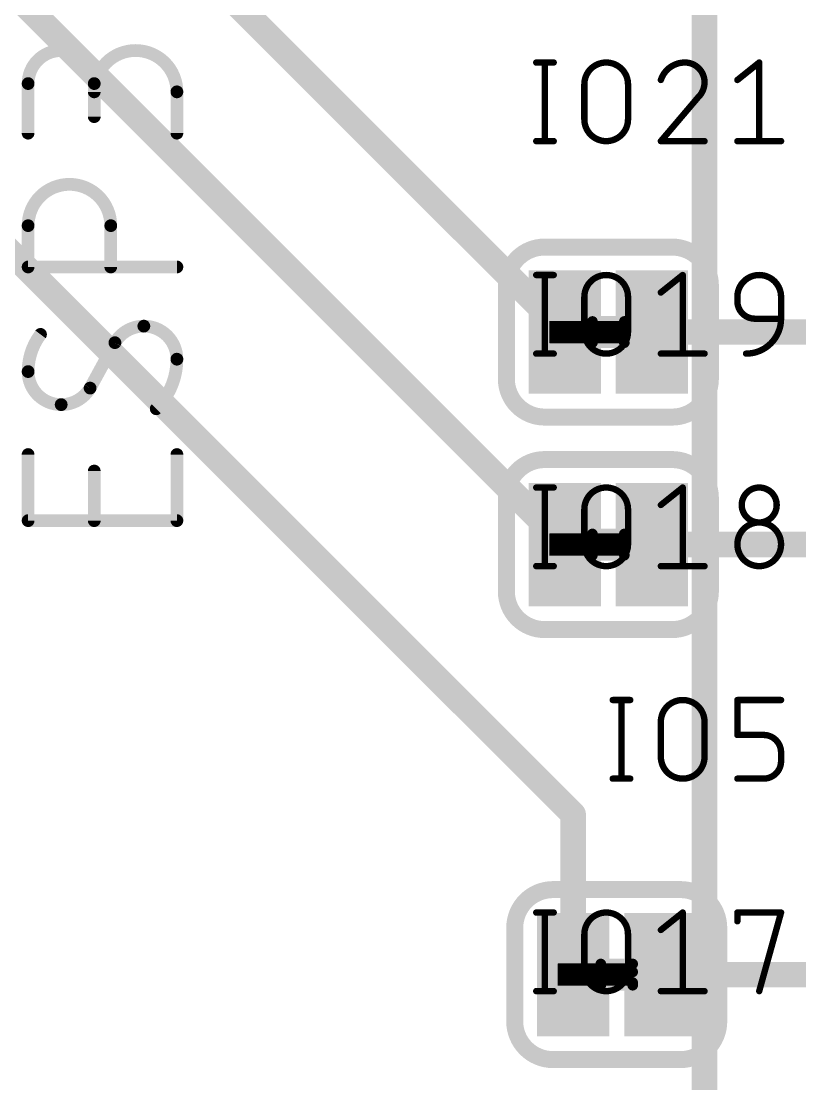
# Model space of a CAD drawing. Extents: x -13 to 157, y -166 to 8.
# Drawn here: x 113.55 to 122.86, y -36.13 to -23.43 of the extents above; entities that cross this region are included whole.
import ezdxf

# ---------------------------------------------------------------- set-up
doc = ezdxf.new("R2010")
doc.units = 0
for name, color, linetype in [('1', 12, 'CONTINUOUS'), ('16', 132, 'CONTINUOUS'), ('21', 253, 'CONTINUOUS'), ('22', 253, 'CONTINUOUS'), ('24', 53, 'CONTINUOUS'), ('30', 253, 'CONTINUOUS')]:
    doc.layers.add(name, color=color, linetype=linetype)

# ---------------------------------------------------------------- blocks, each defined once
blk = doc.blocks.new('RECT')
blk.add_solid([(-0.5, -0.5), (0.5, -0.5), (-0.5, 0.5), (0.5, 0.5)])

msp = doc.modelspace()

# ---------------------------------------------------------------- linework, layer by layer
at = {"layer": '1', "const_width": 0.3048}
msp.add_lwpolyline([(121.718, -19.7602), (121.718, -61.182)], dxfattribs=at)
at = {"layer": '16'}
for points, const_width in [([(120.0493, -27.1498), (103.7177, -10.8182)], 0.3048), ([(120.0493, -29.6898), (101.7873, -11.4278)], 0.3048), ([(120.1493, -32.9155), (100.2011, -12.9672)], 0.3048), ([(120.7542, -27.0228), (119.8715, -27.0228)], 0.0127), ([(119.8715, -27.0228), (119.8715, -27.2768)], 0.0127), ([(119.8715, -27.0256), (120.7542, -27.0256)], 0.0127), ([(119.8715, -27.0383), (120.7542, -27.0383)], 0.0127), ([(119.8715, -27.051), (120.7542, -27.051)], 0.0127), ([(120.7542, -27.2768), (120.7542, -27.0228)], 0.0127), ([(121.0907, -27.1498), (125.0314, -27.1498)], 0.3048), ([(119.8715, -27.0637), (120.7542, -27.0637)], 0.0127), ([(119.8715, -27.0764), (120.7542, -27.0764)], 0.0127), ([(119.8715, -27.0891), (120.7542, -27.0891)], 0.0127), ([(119.8715, -27.1018), (120.7542, -27.1018)], 0.0127), ([(119.8715, -27.1145), (120.7542, -27.1145)], 0.0127), ([(119.8715, -27.1272), (120.7542, -27.1272)], 0.0127), ([(119.8715, -27.1399), (120.7542, -27.1399)], 0.0127), ([(119.8715, -27.1526), (120.7542, -27.1526)], 0.0127), ([(119.8715, -27.1653), (120.7542, -27.1653)], 0.0127), ([(119.8715, -27.178), (120.7542, -27.178)], 0.0127), ([(119.8715, -27.1907), (120.7542, -27.1907)], 0.0127), ([(119.8715, -27.2034), (120.7542, -27.2034)], 0.0127), ([(119.8715, -27.2161), (120.7542, -27.2161)], 0.0127), ([(119.8715, -27.2288), (120.7542, -27.2288)], 0.0127), ([(119.8715, -27.2415), (120.7542, -27.2415)], 0.0127), ([(119.8715, -27.2542), (120.7542, -27.2542)], 0.0127), ([(119.8715, -27.2669), (120.7542, -27.2669)], 0.0127), ([(119.8715, -27.2768), (120.7542, -27.2768)], 0.0127), ([(120.7542, -29.5628), (119.8715, -29.5628)], 0.0127), ([(119.8715, -29.5628), (119.8715, -29.8168)], 0.0127), ([(119.8715, -29.5656), (120.7542, -29.5656)], 0.0127), ([(119.8715, -29.5783), (120.7542, -29.5783)], 0.0127), ([(119.8715, -29.591), (120.7542, -29.591)], 0.0127), ([(120.7542, -29.8168), (120.7542, -29.5628)], 0.0127), ([(121.0907, -29.6898), (125.0314, -29.6898)], 0.3048), ([(119.8715, -29.6037), (120.7542, -29.6037)], 0.0127), ([(119.8715, -29.6164), (120.7542, -29.6164)], 0.0127), ([(119.8715, -29.6291), (120.7542, -29.6291)], 0.0127), ([(119.8715, -29.6418), (120.7542, -29.6418)], 0.0127), ([(119.8715, -29.6545), (120.7542, -29.6545)], 0.0127), ([(119.8715, -29.6672), (120.7542, -29.6672)], 0.0127), ([(119.8715, -29.6799), (120.7542, -29.6799)], 0.0127), ([(119.8715, -29.6926), (120.7542, -29.6926)], 0.0127), ([(119.8715, -29.7053), (120.7542, -29.7053)], 0.0127), ([(119.8715, -29.718), (120.7542, -29.718)], 0.0127), ([(119.8715, -29.7307), (120.7542, -29.7307)], 0.0127), ([(119.8715, -29.7434), (120.7542, -29.7434)], 0.0127), ([(119.8715, -29.7561), (120.7542, -29.7561)], 0.0127), ([(119.8715, -29.7688), (120.7542, -29.7688)], 0.0127), ([(119.8715, -29.7815), (120.7542, -29.7815)], 0.0127), ([(119.8715, -29.7942), (120.7542, -29.7942)], 0.0127), ([(119.8715, -29.8069), (120.7542, -29.8069)], 0.0127), ([(119.8715, -29.8168), (120.7542, -29.8168)], 0.0127), ([(120.1493, -34.8298), (120.1493, -32.9155)], 0.3048), ([(120.8542, -34.7028), (119.9715, -34.7028)], 0.0127), ([(119.9715, -34.7028), (119.9715, -34.9568)], 0.0127), ([(119.9715, -34.7091), (120.8542, -34.7091)], 0.0127), ([(119.9715, -34.7218), (120.8542, -34.7218)], 0.0127), ([(119.9715, -34.7345), (120.8542, -34.7345)], 0.0127), ([(119.9715, -34.7472), (120.8542, -34.7472)], 0.0127), ([(119.9715, -34.7599), (120.8542, -34.7599)], 0.0127), ([(119.9715, -34.7726), (120.8542, -34.7726)], 0.0127), ([(119.9715, -34.7853), (120.8542, -34.7853)], 0.0127), ([(119.9715, -34.798), (120.8542, -34.798)], 0.0127), ([(120.8542, -34.9568), (120.8542, -34.7028)], 0.0127), ([(121.1907, -34.8298), (124.8916, -34.8298)], 0.3048), ([(119.9715, -34.8107), (120.8542, -34.8107)], 0.0127), ([(119.9715, -34.8234), (120.8542, -34.8234)], 0.0127), ([(119.9715, -34.8361), (120.8542, -34.8361)], 0.0127), ([(119.9715, -34.8488), (120.8542, -34.8488)], 0.0127), ([(119.9715, -34.8615), (120.8542, -34.8615)], 0.0127), ([(119.9715, -34.8742), (120.8542, -34.8742)], 0.0127), ([(119.9715, -34.8869), (120.8542, -34.8869)], 0.0127), ([(119.9715, -34.8996), (120.8542, -34.8996)], 0.0127), ([(119.9715, -34.9123), (120.8542, -34.9123)], 0.0127), ([(119.9715, -34.925), (120.8542, -34.925)], 0.0127), ([(119.9715, -34.9377), (120.8542, -34.9377)], 0.0127), ([(119.9715, -34.9504), (120.8542, -34.9504)], 0.0127), ([(119.9715, -34.9568), (120.8542, -34.9568)], 0.0127)]:
    msp.add_lwpolyline(points, dxfattribs=dict(at, const_width=const_width))
for points, const_width in [([(119.8715, -27.0196, 1), (119.8715, -27.026)], 0.0064), ([(119.8747, -27.0228, 1), (119.8683, -27.0228)], 0.0064), ([(119.8715, -27.0224, 1), (119.8715, -27.0288)], 0.0064), ([(119.8715, -27.0351, 1), (119.8715, -27.0415)], 0.0064), ([(119.8715, -27.0478, 1), (119.8715, -27.0542)], 0.0064), ([(119.9954, -27.2037, 1), (120.1032, -27.0959)], 0.1524), ([(120.7573, -27.0228, 1), (120.751, -27.0228)], 0.0064), ([(120.7542, -27.026, 1), (120.7542, -27.0196)], 0.0064), ([(120.7542, -27.0288, 1), (120.7542, -27.0224)], 0.0064), ([(120.7542, -27.0415, 1), (120.7542, -27.0351)], 0.0064), ([(120.7542, -27.0542, 1), (120.7542, -27.0478)], 0.0064), ([(121.0907, -27.0736, 1), (121.0907, -27.226)], 0.1524), ([(119.8715, -27.0605, 1), (119.8715, -27.0669)], 0.0064), ([(119.8715, -27.0732, 1), (119.8715, -27.0796)], 0.0064), ([(119.8715, -27.0859, 1), (119.8715, -27.0923)], 0.0064), ([(119.8715, -27.0986, 1), (119.8715, -27.105)], 0.0064), ([(119.8715, -27.1113, 1), (119.8715, -27.1177)], 0.0064), ([(119.8715, -27.124, 1), (119.8715, -27.1304)], 0.0064), ([(119.8715, -27.1367, 1), (119.8715, -27.1431)], 0.0064), ([(119.8715, -27.1494, 1), (119.8715, -27.1558)], 0.0064), ([(119.8715, -27.1621, 1), (119.8715, -27.1685)], 0.0064), ([(119.8715, -27.1748, 1), (119.8715, -27.1812)], 0.0064), ([(120.7542, -27.0669, 1), (120.7542, -27.0605)], 0.0064), ([(120.7542, -27.0796, 1), (120.7542, -27.0732)], 0.0064), ([(120.7542, -27.0923, 1), (120.7542, -27.0859)], 0.0064), ([(120.7542, -27.105, 1), (120.7542, -27.0986)], 0.0064), ([(120.7542, -27.1177, 1), (120.7542, -27.1113)], 0.0064), ([(120.7542, -27.1304, 1), (120.7542, -27.124)], 0.0064), ([(120.7542, -27.1431, 1), (120.7542, -27.1367)], 0.0064), ([(120.7542, -27.1558, 1), (120.7542, -27.1494)], 0.0064), ([(120.7542, -27.1685, 1), (120.7542, -27.1621)], 0.0064), ([(120.7542, -27.1812, 1), (120.7542, -27.1748)], 0.0064), ([(119.8715, -27.1875, 1), (119.8715, -27.1939)], 0.0064), ([(119.8715, -27.2002, 1), (119.8715, -27.2066)], 0.0064), ([(119.8715, -27.2129, 1), (119.8715, -27.2193)], 0.0064), ([(119.8715, -27.2256, 1), (119.8715, -27.232)], 0.0064), ([(119.8715, -27.2383, 1), (119.8715, -27.2447)], 0.0064), ([(119.8715, -27.251, 1), (119.8715, -27.2574)], 0.0064), ([(119.8715, -27.2637, 1), (119.8715, -27.2701)], 0.0064), ([(119.8715, -27.2736, 1), (119.8715, -27.28)], 0.0064), ([(119.8683, -27.2768, 1), (119.8747, -27.2768)], 0.0064), ([(120.751, -27.2768, 1), (120.7573, -27.2768)], 0.0064), ([(120.7542, -27.1939, 1), (120.7542, -27.1875)], 0.0064), ([(120.7542, -27.2066, 1), (120.7542, -27.2002)], 0.0064), ([(120.7542, -27.2193, 1), (120.7542, -27.2129)], 0.0064), ([(120.7542, -27.232, 1), (120.7542, -27.2256)], 0.0064), ([(120.7542, -27.2447, 1), (120.7542, -27.2383)], 0.0064), ([(120.7542, -27.2574, 1), (120.7542, -27.251)], 0.0064), ([(120.7542, -27.2701, 1), (120.7542, -27.2637)], 0.0064), ([(120.7542, -27.28, 1), (120.7542, -27.2736)], 0.0064), ([(119.8715, -29.5596, 1), (119.8715, -29.566)], 0.0064), ([(119.8747, -29.5628, 1), (119.8683, -29.5628)], 0.0064), ([(119.8715, -29.5624, 1), (119.8715, -29.5688)], 0.0064), ([(119.8715, -29.5751, 1), (119.8715, -29.5815)], 0.0064), ([(119.8715, -29.5878, 1), (119.8715, -29.5942)], 0.0064), ([(119.9954, -29.7437, 1), (120.1032, -29.6359)], 0.1524), ([(120.7573, -29.5628, 1), (120.751, -29.5628)], 0.0064), ([(120.7542, -29.566, 1), (120.7542, -29.5596)], 0.0064), ([(120.7542, -29.5688, 1), (120.7542, -29.5624)], 0.0064), ([(120.7542, -29.5815, 1), (120.7542, -29.5751)], 0.0064), ([(120.7542, -29.5942, 1), (120.7542, -29.5878)], 0.0064), ([(121.0907, -29.6136, 1), (121.0907, -29.766)], 0.1524), ([(119.8715, -29.6005, 1), (119.8715, -29.6069)], 0.0064), ([(119.8715, -29.6132, 1), (119.8715, -29.6196)], 0.0064), ([(119.8715, -29.6259, 1), (119.8715, -29.6323)], 0.0064), ([(119.8715, -29.6386, 1), (119.8715, -29.645)], 0.0064), ([(119.8715, -29.6513, 1), (119.8715, -29.6577)], 0.0064), ([(119.8715, -29.664, 1), (119.8715, -29.6704)], 0.0064), ([(119.8715, -29.6767, 1), (119.8715, -29.6831)], 0.0064), ([(119.8715, -29.6894, 1), (119.8715, -29.6958)], 0.0064), ([(119.8715, -29.7021, 1), (119.8715, -29.7085)], 0.0064), ([(119.8715, -29.7148, 1), (119.8715, -29.7212)], 0.0064), ([(120.7542, -29.6069, 1), (120.7542, -29.6005)], 0.0064), ([(120.7542, -29.6196, 1), (120.7542, -29.6132)], 0.0064), ([(120.7542, -29.6323, 1), (120.7542, -29.6259)], 0.0064), ([(120.7542, -29.645, 1), (120.7542, -29.6386)], 0.0064), ([(120.7542, -29.6577, 1), (120.7542, -29.6513)], 0.0064), ([(120.7542, -29.6704, 1), (120.7542, -29.664)], 0.0064), ([(120.7542, -29.6831, 1), (120.7542, -29.6767)], 0.0064), ([(120.7542, -29.6958, 1), (120.7542, -29.6894)], 0.0064), ([(120.7542, -29.7085, 1), (120.7542, -29.7021)], 0.0064), ([(120.7542, -29.7212, 1), (120.7542, -29.7148)], 0.0064), ([(119.8715, -29.7275, 1), (119.8715, -29.7339)], 0.0064), ([(119.8715, -29.7402, 1), (119.8715, -29.7466)], 0.0064), ([(119.8715, -29.7529, 1), (119.8715, -29.7593)], 0.0064), ([(119.8715, -29.7656, 1), (119.8715, -29.772)], 0.0064), ([(119.8715, -29.7783, 1), (119.8715, -29.7847)], 0.0064), ([(119.8715, -29.791, 1), (119.8715, -29.7974)], 0.0064), ([(119.8715, -29.8037, 1), (119.8715, -29.8101)], 0.0064), ([(119.8715, -29.8136, 1), (119.8715, -29.82)], 0.0064), ([(119.8683, -29.8168, 1), (119.8747, -29.8168)], 0.0064), ([(120.751, -29.8168, 1), (120.7573, -29.8168)], 0.0064), ([(120.7542, -29.7339, 1), (120.7542, -29.7275)], 0.0064), ([(120.7542, -29.7466, 1), (120.7542, -29.7402)], 0.0064), ([(120.7542, -29.7593, 1), (120.7542, -29.7529)], 0.0064), ([(120.7542, -29.772, 1), (120.7542, -29.7656)], 0.0064), ([(120.7542, -29.7847, 1), (120.7542, -29.7783)], 0.0064), ([(120.7542, -29.7974, 1), (120.7542, -29.791)], 0.0064), ([(120.7542, -29.8101, 1), (120.7542, -29.8037)], 0.0064), ([(120.7542, -29.82, 1), (120.7542, -29.8136)], 0.0064), ([(120.2255, -32.9155, 1), (120.0731, -32.9155)], 0.1524), ([(120.0954, -32.9694, 1), (120.2032, -32.8616)], 0.1524), ([(119.9715, -34.6996, 1), (119.9715, -34.706)], 0.0064), ([(119.9747, -34.7028, 1), (119.9683, -34.7028)], 0.0064), ([(119.9715, -34.7059, 1), (119.9715, -34.7123)], 0.0064), ([(119.9715, -34.7186, 1), (119.9715, -34.725)], 0.0064), ([(119.9715, -34.7313, 1), (119.9715, -34.7377)], 0.0064), ([(119.9715, -34.744, 1), (119.9715, -34.7504)], 0.0064), ([(119.9715, -34.7567, 1), (119.9715, -34.7631)], 0.0064), ([(119.9715, -34.7694, 1), (119.9715, -34.7758)], 0.0064), ([(119.9715, -34.7821, 1), (119.9715, -34.7885)], 0.0064), ([(119.9715, -34.7948, 1), (119.9715, -34.8012)], 0.0064), ([(120.0731, -34.8298, 1), (120.2255, -34.8298)], 0.1524), ([(120.8573, -34.7028, 1), (120.851, -34.7028)], 0.0064), ([(120.8542, -34.706, 1), (120.8542, -34.6996)], 0.0064), ([(120.8542, -34.7123, 1), (120.8542, -34.7059)], 0.0064), ([(120.8542, -34.725, 1), (120.8542, -34.7186)], 0.0064), ([(120.8542, -34.7377, 1), (120.8542, -34.7313)], 0.0064), ([(120.8542, -34.7504, 1), (120.8542, -34.744)], 0.0064), ([(120.8542, -34.7631, 1), (120.8542, -34.7567)], 0.0064), ([(120.8542, -34.7758, 1), (120.8542, -34.7694)], 0.0064), ([(120.8542, -34.7885, 1), (120.8542, -34.7821)], 0.0064), ([(120.8542, -34.8012, 1), (120.8542, -34.7948)], 0.0064), ([(121.1907, -34.7536, 1), (121.1907, -34.906)], 0.1524), ([(119.9715, -34.8075, 1), (119.9715, -34.8139)], 0.0064), ([(119.9715, -34.8202, 1), (119.9715, -34.8266)], 0.0064), ([(119.9715, -34.8329, 1), (119.9715, -34.8393)], 0.0064), ([(119.9715, -34.8456, 1), (119.9715, -34.852)], 0.0064), ([(119.9715, -34.8583, 1), (119.9715, -34.8647)], 0.0064), ([(119.9715, -34.871, 1), (119.9715, -34.8774)], 0.0064), ([(119.9715, -34.8837, 1), (119.9715, -34.8901)], 0.0064), ([(119.9715, -34.8964, 1), (119.9715, -34.9028)], 0.0064), ([(119.9715, -34.9091, 1), (119.9715, -34.9155)], 0.0064), ([(119.9715, -34.9218, 1), (119.9715, -34.9282)], 0.0064), ([(120.8542, -34.8139, 1), (120.8542, -34.8075)], 0.0064), ([(120.8542, -34.8266, 1), (120.8542, -34.8202)], 0.0064), ([(120.8542, -34.8393, 1), (120.8542, -34.8329)], 0.0064), ([(120.8542, -34.852, 1), (120.8542, -34.8456)], 0.0064), ([(120.8542, -34.8647, 1), (120.8542, -34.8583)], 0.0064), ([(120.8542, -34.8774, 1), (120.8542, -34.871)], 0.0064), ([(120.8542, -34.8901, 1), (120.8542, -34.8837)], 0.0064), ([(120.8542, -34.9028, 1), (120.8542, -34.8964)], 0.0064), ([(120.8542, -34.9155, 1), (120.8542, -34.9091)], 0.0064), ([(120.8542, -34.9282, 1), (120.8542, -34.9218)], 0.0064), ([(119.9715, -34.9345, 1), (119.9715, -34.9409)], 0.0064), ([(119.9715, -34.9472, 1), (119.9715, -34.9536)], 0.0064), ([(119.9715, -34.9536, 1), (119.9715, -34.96)], 0.0064), ([(119.9683, -34.9568, 1), (119.9747, -34.9568)], 0.0064), ([(120.851, -34.9568, 1), (120.8573, -34.9568)], 0.0064), ([(120.8542, -34.9409, 1), (120.8542, -34.9345)], 0.0064), ([(120.8542, -34.9536, 1), (120.8542, -34.9472)], 0.0064), ([(120.8542, -34.96, 1), (120.8542, -34.9536)], 0.0064)]:
    msp.add_lwpolyline(points, format="xyb", dxfattribs=dict(at, const_width=const_width))
at = {"layer": '21'}
for points, const_width in [([(114.426, -24.1795, 1), (113.6358, -24.1795)], 0.1524), ([(115.4138, -24.2783, 1), (114.426, -24.2783)], 0.1524), ([(119.7079, -23.9087, 1), (119.7079, -23.9468)], 0.0381), ([(119.8314, -23.9277, 1), (119.7933, -23.9277)], 0.0381), ([(119.9168, -23.9468, 1), (119.9168, -23.9087)], 0.0381), ([(120.8049, -24.1888, 1), (120.2828, -24.1888)], 0.0762), ([(121.4844, -23.9277, 0.3252), (121.1972, -24.1366)], 0.0762), ([(121.7193, -24.1627, 0.4142), (121.4844, -23.9277)], 0.0762), ([(121.4844, -23.9087, 1), (121.4844, -23.9468)], 0.0381), ([(121.4844, -23.9468, 1), (121.4844, -23.9087)], 0.0381), ([(122.3917, -23.9277, 1), (122.3536, -23.9277)], 0.0381), ([(122.3845, -23.9426, 1), (122.3607, -23.9129)], 0.0381), ([(113.6739, -24.1795, 1), (113.5977, -24.1795)], 0.0762), ([(114.4641, -24.1795, 1), (114.3879, -24.1795)], 0.0762), ([(121.1791, -24.1307, 1), (121.2153, -24.1425)], 0.0381), ([(121.641, -24.3454, 0.2053), (121.7193, -24.1627)], 0.0762), ([(121.7384, -24.1627, 1), (121.7003, -24.1627)], 0.0381), ([(122.0997, -24.1217, 1), (122.1235, -24.1515)], 0.0381), ([(113.5977, -24.1795, 1), (113.6739, -24.1795)], 0.0762), ([(114.3879, -24.1795, 1), (114.4641, -24.1795)], 0.0762), ([(114.3879, -24.2783, 1), (114.4641, -24.2783)], 0.0762), ([(115.4519, -24.2783, 1), (115.3757, -24.2783)], 0.0762), ([(115.3757, -24.2783, 1), (115.4519, -24.2783)], 0.0762), ([(120.3018, -24.1888, 1), (120.2637, -24.1888)], 0.0381), ([(120.2637, -24.1888, 1), (120.3018, -24.1888)], 0.0381), ([(120.824, -24.1888, 1), (120.7859, -24.1888)], 0.0381), ([(120.7859, -24.1888, 1), (120.824, -24.1888)], 0.0381), ([(121.7003, -24.1627, 1), (121.7384, -24.1627)], 0.0381), ([(121.6278, -24.3316, 1), (121.6541, -24.3592)], 0.0381), ([(121.6555, -24.3578, 1), (121.6265, -24.3331)], 0.0381), ([(114.3879, -24.5746, 1), (114.4641, -24.5746)], 0.0762), ([(120.2828, -24.6065, 1), (120.8049, -24.6065)], 0.0762), ([(120.3018, -24.6065, 1), (120.2637, -24.6065)], 0.0381), ([(120.2637, -24.6065, 1), (120.3018, -24.6065)], 0.0381), ([(120.824, -24.6065, 1), (120.7859, -24.6065)], 0.0381), ([(120.7859, -24.6065, 1), (120.824, -24.6065)], 0.0381), ([(113.5977, -24.7722, 1), (113.6739, -24.7722)], 0.0762), ([(115.3757, -24.7722, 1), (115.4519, -24.7722)], 0.0762), ([(119.7079, -24.8485, 1), (119.7079, -24.8866)], 0.0381), ([(119.7933, -24.8675, 1), (119.8314, -24.8675)], 0.0381), ([(119.9168, -24.8866, 1), (119.9168, -24.8485)], 0.0381), ([(121.1972, -24.8485, 1), (121.1972, -24.8866)], 0.0381), ([(121.1827, -24.8552, 1), (121.2117, -24.8799)], 0.0381), ([(121.7193, -24.8866, 1), (121.7193, -24.8485)], 0.0381), ([(122.1116, -24.8485, 1), (122.1116, -24.8866)], 0.0381), ([(122.3536, -24.8675, 1), (122.3917, -24.8675)], 0.0381), ([(122.6337, -24.8866, 1), (122.6337, -24.8485)], 0.0381), ([(114.6236, -25.8778, 1), (113.6358, -25.8778)], 0.1524), ([(113.6739, -25.8778, 1), (113.5977, -25.8778)], 0.0762), ([(113.5977, -25.8778, 1), (113.6739, -25.8778)], 0.0762), ([(114.6617, -25.8778, 1), (114.5855, -25.8778)], 0.0762), ([(114.5855, -25.8778, 1), (114.6617, -25.8778)], 0.0762), ([(113.6358, -26.3336, 1), (113.6358, -26.4098)], 0.0762), ([(113.5977, -26.3717, 1), (113.6739, -26.3717)], 0.0762), ([(114.5855, -26.3717, 1), (114.6617, -26.3717)], 0.0762), ([(115.4138, -26.4098, 1), (115.4138, -26.3336)], 0.0762), ([(119.7079, -26.4487, 1), (119.7079, -26.4868)], 0.0381), ([(119.8314, -26.4677, 1), (119.7933, -26.4677)], 0.0381), ([(119.9168, -26.4868, 1), (119.9168, -26.4487)], 0.0381), ([(120.8049, -26.7288, 1), (120.2828, -26.7288)], 0.0762), ([(121.4773, -26.4677, 1), (121.4392, -26.4677)], 0.0381), ([(121.4701, -26.4826, 1), (121.4463, -26.4529)], 0.0381), ([(122.6337, -26.7288, 1), (122.1116, -26.7288)], 0.0762), ([(121.1853, -26.6617, 1), (121.2091, -26.6915)], 0.0381), ([(120.3018, -26.7288, 1), (120.2637, -26.7288)], 0.0381), ([(120.2637, -26.7288, 1), (120.3018, -26.7288)], 0.0381), ([(120.824, -26.7288, 1), (120.7859, -26.7288)], 0.0381), ([(120.7859, -26.7288, 1), (120.824, -26.7288)], 0.0381), ([(122.1306, -26.7288, 1), (122.0925, -26.7288)], 0.0381), ([(122.0925, -26.7288, 1), (122.1306, -26.7288)], 0.0381), ([(122.1116, -26.781, 0.4142), (122.3204, -26.9899)], 0.0762), ([(122.1306, -26.781, 1), (122.0925, -26.781)], 0.0381), ([(122.0925, -26.781, 1), (122.1306, -26.781)], 0.0381), ([(122.6146, -26.7288, 1), (122.6527, -26.7288)], 0.0381), ([(122.6527, -26.7288, 1), (122.6147, -26.7288)], 0.0381), ([(115.0187, -27.0787, 0.2656), (114.673, -27.2762)], 0.1524), ([(115.4138, -27.4738, 0.4142), (115.0187, -27.0787)], 0.1524), ([(115.0187, -27.0406, 1), (115.0187, -27.1168)], 0.0762), ([(115.0187, -27.1168, 1), (115.0187, -27.0406)], 0.0762), ([(122.216, -27.4075, 0.4142), (122.6337, -26.9899)], 0.0762), ([(122.3204, -26.9708, 1), (122.3204, -27.0089)], 0.0381), ([(122.3204, -27.0089, 1), (122.3204, -26.9708)], 0.0381), ([(122.6527, -26.9899, 1), (122.6147, -26.9899)], 0.0381), ([(122.6147, -26.9899, 1), (122.6527, -26.9899)], 0.0381), ([(122.6337, -27.0089, 1), (122.6337, -26.9708)], 0.0381), ([(113.784, -27.1774, 0.1623), (113.6358, -27.6219)], 0.1524), ([(113.8144, -27.2003, 1), (113.7535, -27.1546)], 0.0762), ([(120.2828, -27.1465, 1), (120.8049, -27.1465)], 0.0762), ([(120.3018, -27.1465, 1), (120.2637, -27.1465)], 0.0381), ([(120.2637, -27.1465, 1), (120.3018, -27.1465)], 0.0381), ([(120.824, -27.1465, 1), (120.7859, -27.1465)], 0.0381), ([(120.7859, -27.1465, 1), (120.824, -27.1465)], 0.0381), ([(114.6401, -27.2569, 1), (114.7058, -27.2956)], 0.0762), ([(114.7064, -27.2945, 1), (114.6395, -27.258)], 0.0762), ([(115.1669, -28.0664, 0.2), (115.4138, -27.4738)], 0.1524), ([(115.4519, -27.4738, 1), (115.3757, -27.4738)], 0.0762), ([(119.7079, -27.3885, 1), (119.7079, -27.4266)], 0.0381), ([(119.7933, -27.4075, 1), (119.8314, -27.4075)], 0.0381), ([(119.9168, -27.4266, 1), (119.9168, -27.3885)], 0.0381), ([(121.1972, -27.3885, 1), (121.1972, -27.4266)], 0.0381), ([(121.4392, -27.4075, 1), (121.4773, -27.4075)], 0.0381), ([(121.7193, -27.4266, 1), (121.7193, -27.3885)], 0.0381), ([(122.216, -27.3885, 1), (122.216, -27.4266)], 0.0381), ([(113.6358, -27.6219, 0.4142), (114.0309, -28.017)], 0.1524), ([(113.6739, -27.6219, 1), (113.5977, -27.6219)], 0.0762), ([(115.3757, -27.4738, 1), (115.4519, -27.4738)], 0.0762), ([(113.5977, -27.6219, 1), (113.6739, -27.6219)], 0.0762), ([(114.0309, -28.017, 0.2656), (114.3766, -27.8195)], 0.1524), ([(114.3432, -27.8012, 1), (114.4101, -27.8377)], 0.0762), ([(114.4095, -27.8388, 1), (114.3438, -27.8001)], 0.0762), ([(114.0309, -27.9789, 1), (114.0309, -28.0551)], 0.0762), ([(114.0309, -28.0551, 1), (114.0309, -27.9789)], 0.0762), ([(115.14, -28.0394, 1), (115.1937, -28.0935)], 0.0762), ([(113.6739, -28.6134, 1), (113.5977, -28.6134)], 0.0762), ([(115.4519, -28.6134, 1), (115.3757, -28.6134)], 0.0762), ([(114.4641, -28.8109, 1), (114.3879, -28.8109)], 0.0762), ([(119.7079, -28.9887, 1), (119.7079, -29.0268)], 0.0381), ([(119.8314, -29.0077, 1), (119.7933, -29.0077)], 0.0381), ([(119.9168, -29.0268, 1), (119.9168, -28.9887)], 0.0381), ([(120.8049, -29.2688, 1), (120.2828, -29.2688)], 0.0762), ([(121.4773, -29.0077, 1), (121.4392, -29.0077)], 0.0381), ([(121.4701, -29.0226, 1), (121.4463, -28.9929)], 0.0381), ([(122.5815, -29.2166, 1), (122.1638, -29.2166)], 0.0762), ([(121.1853, -29.2017, 1), (121.2091, -29.2315)], 0.0381), ([(122.1638, -29.2166, 1), (122.5815, -29.2166)], 0.0762), ([(122.1828, -29.2166, 1), (122.1447, -29.2166)], 0.0381), ([(122.1448, -29.2166, 1), (122.1829, -29.2166)], 0.0381), ([(122.6005, -29.2166, 1), (122.5624, -29.2166)], 0.0381), ([(122.5624, -29.2166, 1), (122.6005, -29.2166)], 0.0381), ([(113.6358, -29.3655, 1), (113.6358, -29.4417)], 0.0762), ([(115.4138, -29.4417, 1), (115.4138, -29.3655)], 0.0762), ([(120.3018, -29.2688, 1), (120.2637, -29.2688)], 0.0381), ([(120.2637, -29.2688, 1), (120.3018, -29.2688)], 0.0381), ([(120.824, -29.2688, 1), (120.7859, -29.2688)], 0.0381), ([(120.7859, -29.2688, 1), (120.824, -29.2688)], 0.0381), ([(113.5977, -29.4036, 1), (113.6739, -29.4036)], 0.0762), ([(114.3879, -29.4036, 1), (114.4641, -29.4036)], 0.0762), ([(115.3757, -29.4036, 1), (115.4519, -29.4036)], 0.0762), ([(122.6337, -29.6865, 1), (122.1116, -29.6865)], 0.0762), ([(120.2828, -29.6865, 1), (120.8049, -29.6865)], 0.0762), ([(120.3018, -29.6865, 1), (120.2637, -29.6865)], 0.0381), ([(120.2637, -29.6865, 1), (120.3018, -29.6865)], 0.0381), ([(120.824, -29.6865, 1), (120.7859, -29.6865)], 0.0381), ([(120.7859, -29.6865, 1), (120.824, -29.6865)], 0.0381), ([(122.1116, -29.6865, 1), (122.6337, -29.6865)], 0.0762), ([(122.1306, -29.6865, 1), (122.0925, -29.6865)], 0.0381), ([(122.0925, -29.6865, 1), (122.1306, -29.6865)], 0.0381), ([(122.6146, -29.6865, 1), (122.6527, -29.6865)], 0.0381), ([(122.6527, -29.6865, 1), (122.6147, -29.6865)], 0.0381), ([(119.7079, -29.9285, 1), (119.7079, -29.9666)], 0.0381), ([(119.7933, -29.9475, 1), (119.8314, -29.9475)], 0.0381), ([(119.9168, -29.9666, 1), (119.9168, -29.9285)], 0.0381), ([(121.1972, -29.9285, 1), (121.1972, -29.9666)], 0.0381), ([(121.4392, -29.9475, 1), (121.4773, -29.9475)], 0.0381), ([(121.7193, -29.9666, 1), (121.7193, -29.9285)], 0.0381), ([(120.6223, -31.5287, 1), (120.6223, -31.5668)], 0.0381), ([(120.7458, -31.5477, 1), (120.7077, -31.5477)], 0.0381), ([(120.8312, -31.5668, 1), (120.8312, -31.5287)], 0.0381), ([(121.7193, -31.8088, 1), (121.1972, -31.8088)], 0.0762), ([(122.1306, -31.5477, 1), (122.0925, -31.5477)], 0.0381), ([(122.1116, -31.5287, 1), (122.1116, -31.5668)], 0.0381), ([(122.6337, -31.5668, 1), (122.6337, -31.5287)], 0.0381), ([(121.2162, -31.8088, 1), (121.1781, -31.8088)], 0.0381), ([(121.1781, -31.8088, 1), (121.2162, -31.8088)], 0.0381), ([(121.7384, -31.8088, 1), (121.7003, -31.8088)], 0.0381), ([(121.7003, -31.8088, 1), (121.7383, -31.8088)], 0.0381), ([(122.1116, -31.9464, 1), (122.1116, -31.9845)], 0.0381), ([(122.0925, -31.9654, 1), (122.1306, -31.9654)], 0.0381), ([(122.6337, -32.1743, 0.4142), (122.4249, -31.9654)], 0.0762), ([(122.4249, -31.9464, 1), (122.4249, -31.9845)], 0.0381), ([(122.4249, -31.9845, 1), (122.4249, -31.9464)], 0.0381), ([(121.1972, -32.2265, 1), (121.7193, -32.2265)], 0.0762), ([(121.2162, -32.2265, 1), (121.1781, -32.2265)], 0.0381), ([(121.1781, -32.2265, 1), (121.2162, -32.2265)], 0.0381), ([(121.7384, -32.2265, 1), (121.7003, -32.2265)], 0.0381), ([(121.7003, -32.2265, 1), (121.7384, -32.2265)], 0.0381), ([(122.4249, -32.4875, 0.4142), (122.6337, -32.2787)], 0.0762), ([(122.6527, -32.1743, 1), (122.6147, -32.1743)], 0.0381), ([(122.6147, -32.1743, 1), (122.6527, -32.1743)], 0.0381), ([(122.6527, -32.2787, 1), (122.6147, -32.2787)], 0.0381), ([(122.6147, -32.2787, 1), (122.6527, -32.2787)], 0.0381), ([(120.6223, -32.4685, 1), (120.6223, -32.5066)], 0.0381), ([(120.7077, -32.4875, 1), (120.7458, -32.4875)], 0.0381), ([(120.8312, -32.5066, 1), (120.8312, -32.4685)], 0.0381), ([(122.1116, -32.4685, 1), (122.1116, -32.5066)], 0.0381), ([(122.4249, -32.4685, 1), (122.4249, -32.5066)], 0.0381), ([(122.4249, -32.5066, 1), (122.4249, -32.4685)], 0.0381), ([(119.7079, -34.0687, 1), (119.7079, -34.1068)], 0.0381), ([(119.8314, -34.0877, 1), (119.7933, -34.0877)], 0.0381), ([(119.9168, -34.1068, 1), (119.9168, -34.0687)], 0.0381), ([(120.8049, -34.3488, 1), (120.2828, -34.3488)], 0.0762), ([(121.4773, -34.0877, 1), (121.4392, -34.0877)], 0.0381), ([(121.4701, -34.1026, 1), (121.4463, -34.0729)], 0.0381), ([(122.1306, -34.0877, 1), (122.0925, -34.0877)], 0.0381), ([(122.1116, -34.0687, 1), (122.1116, -34.1068)], 0.0381), ([(122.6521, -34.0928, 1), (122.6153, -34.0826)], 0.0381), ([(122.6337, -34.1068, 1), (122.6337, -34.0687)], 0.0381), ([(121.1853, -34.2817, 1), (121.2091, -34.3115)], 0.0381), ([(122.0925, -34.1922, 1), (122.1306, -34.1922)], 0.0381), ([(120.3018, -34.3488, 1), (120.2637, -34.3488)], 0.0381), ([(120.2637, -34.3488, 1), (120.3018, -34.3488)], 0.0381), ([(120.824, -34.3488, 1), (120.7859, -34.3488)], 0.0381), ([(120.7859, -34.3488, 1), (120.824, -34.3488)], 0.0381), ([(120.2828, -34.7665, 1), (120.8049, -34.7665)], 0.0762), ([(120.3018, -34.7665, 1), (120.2637, -34.7665)], 0.0381), ([(120.2637, -34.7665, 1), (120.3018, -34.7665)], 0.0381), ([(120.824, -34.7665, 1), (120.7859, -34.7665)], 0.0381), ([(120.7859, -34.7665, 1), (120.824, -34.7665)], 0.0381), ([(119.7079, -35.0085, 1), (119.7079, -35.0466)], 0.0381), ([(119.7933, -35.0275, 1), (119.8314, -35.0275)], 0.0381), ([(119.9168, -35.0466, 1), (119.9168, -35.0085)], 0.0381), ([(121.1972, -35.0085, 1), (121.1972, -35.0466)], 0.0381), ([(121.4392, -35.0275, 1), (121.4773, -35.0275)], 0.0381), ([(121.7193, -35.0466, 1), (121.7193, -35.0085)], 0.0381), ([(122.3543, -35.0224, 1), (122.391, -35.0326)], 0.0381)]:
    msp.add_lwpolyline(points, format="xyb", dxfattribs=dict(at, const_width=const_width))
for points, const_width in [([(119.7079, -23.9277), (119.9168, -23.9277)], 0.0762), ([(119.8123, -23.9277), (119.8123, -24.8675)], 0.0762), ([(122.1116, -24.1366), (122.3726, -23.9277)], 0.0762), ([(122.3726, -23.9277), (122.3726, -24.8675)], 0.0762), ([(113.6358, -24.7722), (113.6358, -24.1795)], 0.1524), ([(114.426, -24.1795), (114.426, -24.5746)], 0.1524), ([(115.4138, -24.7722), (115.4138, -24.2783)], 0.1524), ([(120.2828, -24.6065), (120.2828, -24.1888)], 0.0762), ([(120.8049, -24.1888), (120.8049, -24.6065)], 0.0762), ([(121.641, -24.3454), (121.1972, -24.8675)], 0.0762), ([(119.7079, -24.8675), (119.9168, -24.8675)], 0.0762), ([(121.1972, -24.8675), (121.7193, -24.8675)], 0.0762), ([(122.1116, -24.8675), (122.6337, -24.8675)], 0.0762), ([(113.6358, -26.3717), (113.6358, -25.8778)], 0.1524), ([(114.6236, -25.8778), (114.6236, -26.3717)], 0.1524), ([(115.4138, -26.3717), (113.6358, -26.3717)], 0.1524), ([(119.7079, -26.4677), (119.9168, -26.4677)], 0.0762), ([(119.8123, -26.4677), (119.8123, -27.4075)], 0.0762), ([(121.1972, -26.6766), (121.4582, -26.4677)], 0.0762), ([(121.4582, -26.4677), (121.4582, -27.4075)], 0.0762), ([(120.2828, -27.1465), (120.2828, -26.7288)], 0.0762), ([(120.8049, -26.7288), (120.8049, -27.1465)], 0.0762), ([(122.1116, -26.781), (122.1116, -26.7288)], 0.0762), ([(122.6337, -26.7288), (122.6337, -26.9899)], 0.0762), ([(122.6337, -26.9899), (122.3204, -26.9899)], 0.0762), ([(114.673, -27.2762), (114.3766, -27.8195)], 0.1524), ([(119.7079, -27.4075), (119.9168, -27.4075)], 0.0762), ([(121.1972, -27.4075), (121.7193, -27.4075)], 0.0762), ([(113.6358, -29.4036), (113.6358, -28.6134)], 0.1524), ([(115.4138, -28.6134), (115.4138, -29.4036)], 0.1524), ([(114.426, -29.4036), (114.426, -28.8109)], 0.1524), ([(119.7079, -29.0077), (119.9168, -29.0077)], 0.0762), ([(119.8123, -29.0077), (119.8123, -29.9475)], 0.0762), ([(121.1972, -29.2166), (121.4582, -29.0077)], 0.0762), ([(121.4582, -29.0077), (121.4582, -29.9475)], 0.0762), ([(115.4138, -29.4036), (113.6358, -29.4036)], 0.1524), ([(120.2828, -29.6865), (120.2828, -29.2688)], 0.0762), ([(120.8049, -29.2688), (120.8049, -29.6865)], 0.0762), ([(119.7079, -29.9475), (119.9168, -29.9475)], 0.0762), ([(121.1972, -29.9475), (121.7193, -29.9475)], 0.0762), ([(120.6223, -31.5477), (120.8312, -31.5477)], 0.0762), ([(120.7267, -31.5477), (120.7267, -32.4875)], 0.0762), ([(122.1116, -31.9654), (122.1116, -31.5477)], 0.0762), ([(122.1116, -31.5477), (122.6337, -31.5477)], 0.0762), ([(121.1972, -32.2265), (121.1972, -31.8088)], 0.0762), ([(121.7193, -31.8088), (121.7193, -32.2265)], 0.0762), ([(122.4249, -31.9654), (122.1116, -31.9654)], 0.0762), ([(122.6337, -32.2787), (122.6337, -32.1743)], 0.0762), ([(120.6223, -32.4875), (120.8312, -32.4875)], 0.0762), ([(122.1116, -32.4875), (122.4249, -32.4875)], 0.0762), ([(119.7079, -34.0877), (119.9168, -34.0877)], 0.0762), ([(119.8123, -34.0877), (119.8123, -35.0275)], 0.0762), ([(121.1972, -34.2966), (121.4582, -34.0877)], 0.0762), ([(121.4582, -34.0877), (121.4582, -35.0275)], 0.0762), ([(122.1116, -34.1922), (122.1116, -34.0877)], 0.0762), ([(122.1116, -34.0877), (122.6337, -34.0877)], 0.0762), ([(122.6337, -34.0877), (122.3726, -35.0275)], 0.0762), ([(120.2828, -34.7665), (120.2828, -34.3488)], 0.0762), ([(120.8049, -34.3488), (120.8049, -34.7665)], 0.0762), ([(119.7079, -35.0275), (119.9168, -35.0275)], 0.0762), ([(121.1972, -35.0275), (121.7193, -35.0275)], 0.0762)]:
    msp.add_lwpolyline(points, dxfattribs=dict(at, const_width=const_width))
at = {"layer": '22'}
for points, const_width in [([(119.808, -26.1338, 0.4142), (119.3508, -26.591)], 0.2032), ([(119.808, -26.083, 1), (119.808, -26.1846)], 0.1016), ([(119.808, -26.1846, 1), (119.808, -26.083)], 0.1016), ([(121.7892, -26.591, 0.4142), (121.332, -26.1338)], 0.2032), ([(121.332, -26.083, 1), (121.332, -26.1846)], 0.1016), ([(121.332, -26.1846, 1), (121.332, -26.083)], 0.1016), ([(119.4016, -26.591, 1), (119.3, -26.591)], 0.1016), ([(119.3, -26.591, 1), (119.4016, -26.591)], 0.1016), ([(121.84, -26.591, 1), (121.7384, -26.591)], 0.1016), ([(121.7384, -26.591, 1), (121.84, -26.591)], 0.1016), ([(119.3508, -27.7086, 0.4142), (119.808, -28.1658)], 0.2032), ([(119.4016, -27.7086, 1), (119.3, -27.7086)], 0.1016), ([(119.3, -27.7086, 1), (119.4016, -27.7086)], 0.1016), ([(121.332, -28.1658, 0.4142), (121.7892, -27.7086)], 0.2032), ([(121.84, -27.7086, 1), (121.7384, -27.7086)], 0.1016), ([(121.7384, -27.7086, 1), (121.84, -27.7086)], 0.1016), ([(119.808, -28.115, 1), (119.808, -28.2166)], 0.1016), ([(119.808, -28.2166, 1), (119.808, -28.115)], 0.1016), ([(121.332, -28.115, 1), (121.332, -28.2166)], 0.1016), ([(121.332, -28.2166, 1), (121.332, -28.115)], 0.1016), ([(119.808, -28.6738, 0.4142), (119.3508, -29.131)], 0.2032), ([(119.808, -28.623, 1), (119.808, -28.7246)], 0.1016), ([(119.808, -28.7246, 1), (119.808, -28.623)], 0.1016), ([(121.7892, -29.131, 0.4142), (121.332, -28.6738)], 0.2032), ([(121.332, -28.623, 1), (121.332, -28.7246)], 0.1016), ([(121.332, -28.7246, 1), (121.332, -28.623)], 0.1016), ([(119.4016, -29.131, 1), (119.3, -29.131)], 0.1016), ([(119.3, -29.131, 1), (119.4016, -29.131)], 0.1016), ([(121.84, -29.131, 1), (121.7384, -29.131)], 0.1016), ([(121.7384, -29.131, 1), (121.84, -29.131)], 0.1016), ([(119.3508, -30.2486, 0.4142), (119.808, -30.7058)], 0.2032), ([(119.4016, -30.2486, 1), (119.3, -30.2486)], 0.1016), ([(119.3, -30.2486, 1), (119.4016, -30.2486)], 0.1016), ([(121.332, -30.7058, 0.4142), (121.7892, -30.2486)], 0.2032), ([(121.84, -30.2486, 1), (121.7384, -30.2486)], 0.1016), ([(121.7384, -30.2486, 1), (121.84, -30.2486)], 0.1016), ([(119.808, -30.655, 1), (119.808, -30.7566)], 0.1016), ([(119.808, -30.7566, 1), (119.808, -30.655)], 0.1016), ([(121.332, -30.655, 1), (121.332, -30.7566)], 0.1016), ([(121.332, -30.7566, 1), (121.332, -30.655)], 0.1016), ([(119.908, -33.8138, 0.4142), (119.4508, -34.271)], 0.2032), ([(119.908, -33.763, 1), (119.908, -33.8646)], 0.1016), ([(119.908, -33.8646, 1), (119.908, -33.763)], 0.1016), ([(121.8892, -34.271, 0.4142), (121.432, -33.8138)], 0.2032), ([(121.432, -33.763, 1), (121.432, -33.8646)], 0.1016), ([(121.432, -33.8646, 1), (121.432, -33.763)], 0.1016), ([(119.5016, -34.271, 1), (119.4, -34.271)], 0.1016), ([(119.4, -34.271, 1), (119.5016, -34.271)], 0.1016), ([(121.94, -34.271, 1), (121.8384, -34.271)], 0.1016), ([(121.8384, -34.271, 1), (121.94, -34.271)], 0.1016), ([(119.4508, -35.3886, 0.4142), (119.908, -35.8458)], 0.2032), ([(119.5016, -35.3886, 1), (119.4, -35.3886)], 0.1016), ([(121.432, -35.8458, 0.4142), (121.8892, -35.3886)], 0.2032), ([(121.94, -35.3886, 1), (121.8384, -35.3886)], 0.1016), ([(119.4, -35.3886, 1), (119.5016, -35.3886)], 0.1016), ([(121.8384, -35.3886, 1), (121.94, -35.3886)], 0.1016), ([(119.908, -35.795, 1), (119.908, -35.8966)], 0.1016), ([(119.908, -35.8966, 1), (119.908, -35.795)], 0.1016), ([(121.432, -35.795, 1), (121.432, -35.8966)], 0.1016), ([(121.432, -35.8966, 1), (121.432, -35.795)], 0.1016)]:
    msp.add_lwpolyline(points, format="xyb", dxfattribs=dict(at, const_width=const_width))
at = {"layer": '22', "const_width": 0.2032}
for points in [[(121.332, -26.1338), (119.808, -26.1338)], [(119.3508, -26.591), (119.3508, -27.7086)], [(121.7892, -26.591), (121.7892, -27.7086)], [(119.808, -28.1658), (121.332, -28.1658)], [(121.332, -28.6738), (119.808, -28.6738)], [(119.3508, -29.131), (119.3508, -30.2486)], [(121.7892, -29.131), (121.7892, -30.2486)], [(119.808, -30.7058), (121.332, -30.7058)], [(121.432, -33.8138), (119.908, -33.8138)], [(119.4508, -34.271), (119.4508, -35.3886)], [(121.8892, -34.271), (121.8892, -35.3886)], [(119.908, -35.8458), (121.432, -35.8458)]]:
    msp.add_lwpolyline(points, dxfattribs=at)
at = {"layer": '24'}
for p in [(120.57, -27.1498), (120.57, -29.6898), (120.67, -34.8298)]:
    msp.add_point(p, dxfattribs=at)
at = {"layer": '30', "const_width": 0.127}
for points in [[(120.7605, -27.0228), (120.3795, -27.0228)], [(120.3795, -27.0228), (120.3795, -27.2768)], [(120.3795, -27.051), (120.7605, -27.051)], [(120.7605, -27.2768), (120.7605, -27.0228)], [(120.3795, -27.178), (120.7605, -27.178)], [(120.3795, -27.2768), (120.7605, -27.2768)], [(120.7605, -29.5628), (120.3795, -29.5628)], [(120.3795, -29.5628), (120.3795, -29.8168)], [(120.3795, -29.591), (120.7605, -29.591)], [(120.7605, -29.8168), (120.7605, -29.5628)], [(120.3795, -29.718), (120.7605, -29.718)], [(120.3795, -29.8168), (120.7605, -29.8168)], [(120.8605, -34.7028), (120.4795, -34.7028)], [(120.4795, -34.7028), (120.4795, -34.9568)], [(120.8605, -34.9568), (120.8605, -34.7028)], [(120.4795, -34.798), (120.8605, -34.798)], [(120.4795, -34.925), (120.8605, -34.925)], [(120.4795, -34.9568), (120.8605, -34.9568)]]:
    msp.add_lwpolyline(points, dxfattribs=at)
at = {"layer": '30', "const_width": 0.0635}
for points in [[(120.3795, -26.9911, 1), (120.3795, -27.0545)], [(120.3795, -27.0193, 1), (120.3795, -27.0828)], [(120.4113, -27.0228, 1), (120.3478, -27.0228)], [(120.7923, -27.0228, 1), (120.7288, -27.0228)], [(120.7605, -27.0545, 1), (120.7605, -26.9911)], [(120.7605, -27.0828, 1), (120.7605, -27.0193)], [(120.3795, -27.1463, 1), (120.3795, -27.2097)], [(120.7605, -27.2097, 1), (120.7605, -27.1463)], [(120.3795, -27.2451, 1), (120.3795, -27.3086)], [(120.3478, -27.2768, 1), (120.4113, -27.2768)], [(120.7288, -27.2768, 1), (120.7923, -27.2768)], [(120.7605, -27.3086, 1), (120.7605, -27.2451)], [(120.3795, -29.5311, 1), (120.3795, -29.5946)], [(120.3795, -29.5593, 1), (120.3795, -29.6227)], [(120.4113, -29.5628, 1), (120.3478, -29.5628)], [(120.7923, -29.5628, 1), (120.7288, -29.5628)], [(120.7605, -29.5946, 1), (120.7605, -29.5311)], [(120.7605, -29.6227, 1), (120.7605, -29.5593)], [(120.3795, -29.6863, 1), (120.3795, -29.7497)], [(120.7605, -29.7497, 1), (120.7605, -29.6863)], [(120.3795, -29.7851, 1), (120.3795, -29.8485)], [(120.3478, -29.8168, 1), (120.4113, -29.8168)], [(120.7288, -29.8168, 1), (120.7923, -29.8168)], [(120.7605, -29.8485, 1), (120.7605, -29.7851)], [(120.5113, -34.7028, 1), (120.4477, -34.7028)], [(120.4795, -34.6711, 1), (120.4795, -34.7346)], [(120.8923, -34.7028, 1), (120.8287, -34.7028)], [(120.8605, -34.7346, 1), (120.8605, -34.6711)], [(120.4795, -34.7662, 1), (120.4795, -34.8298)], [(120.8605, -34.8298, 1), (120.8605, -34.7662)], [(120.4795, -34.925, 1), (120.4795, -34.9886)], [(120.4795, -34.8933, 1), (120.4795, -34.9568)], [(120.8605, -34.9568, 1), (120.8605, -34.8933)], [(120.8605, -34.9886, 1), (120.8605, -34.925)], [(120.4477, -34.9568, 1), (120.5113, -34.9568)], [(120.8287, -34.9568, 1), (120.8923, -34.9568)]]:
    msp.add_lwpolyline(points, format="xyb", dxfattribs=at)

# ---------------------------------------------------------------- block references
at = {"layer": '16', "xscale": 0.6604, "yscale": 1.27}
for p in [(120.0493, -27.1498), (121.0907, -27.1498), (120.0493, -29.6898), (121.0907, -29.6898), (120.1493, -34.8298), (121.1907, -34.8298)]:
    msp.add_blockref('RECT', p, dxfattribs=at)
at = {"layer": '30', "xscale": 0.8636, "yscale": 1.4732}
for p in [(120.0493, -27.1498), (121.0907, -27.1498), (120.0493, -29.6898), (121.0907, -29.6898), (120.1493, -34.8298), (121.1907, -34.8298)]:
    msp.add_blockref('RECT', p, dxfattribs=at)

doc.saveas('drawing.dxf')
